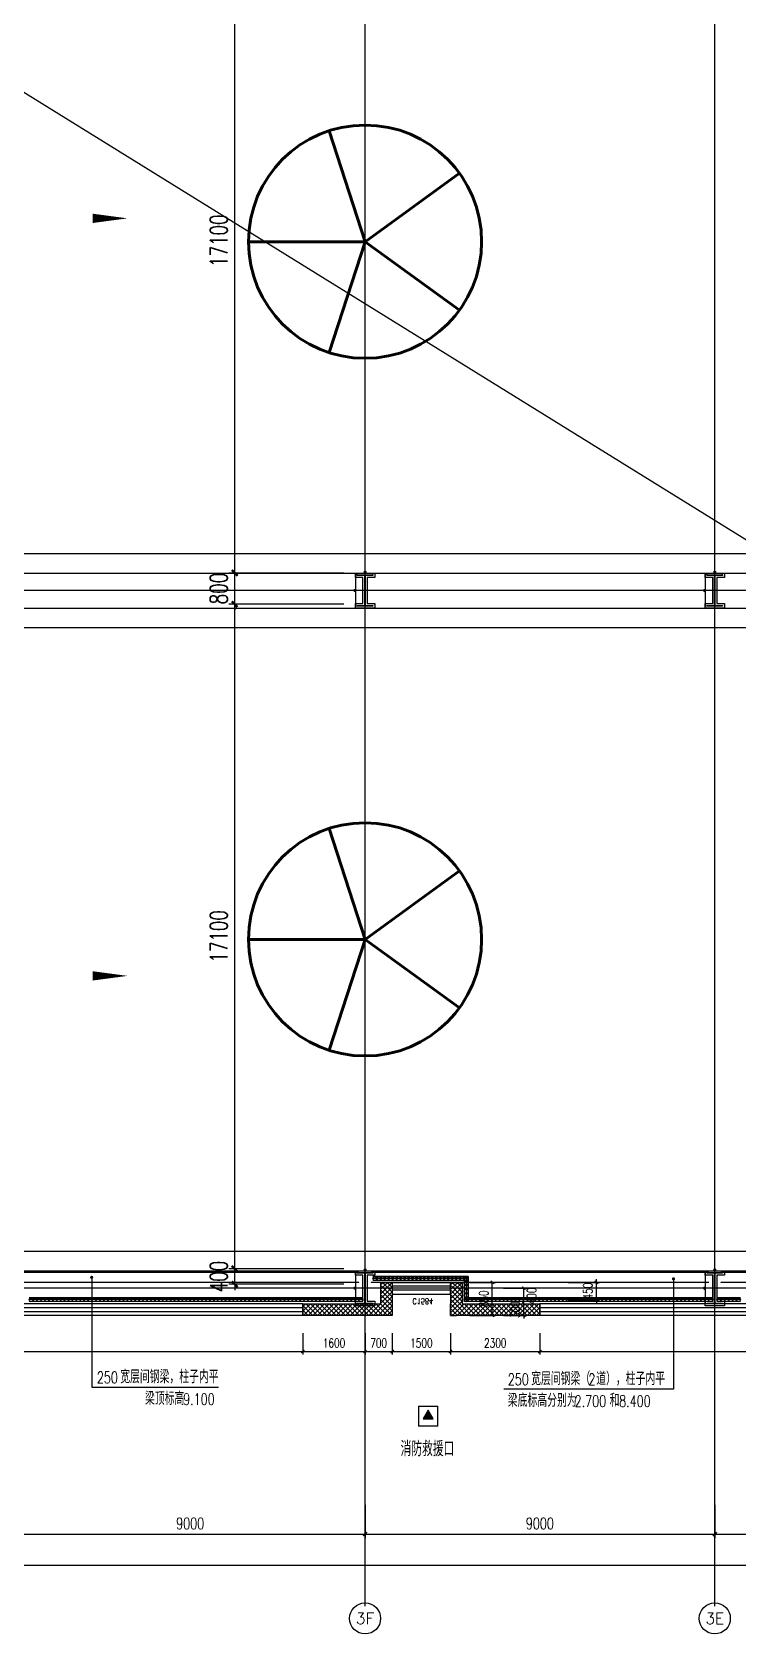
# Model space of a CAD drawing. Extents: x -954573 to 446329, y 489853 to 1226784.
# Drawn here: x -182425 to -164257, y 540024 to 581239 of the extents above; entities that cross this region are included whole.
import ezdxf
from ezdxf.enums import TextEntityAlignment as Align

# ---------------------------------------------------------------- set-up
doc = ezdxf.new("R2010")
doc.units = 0
doc.header["$LTSCALE"] = 10
doc.header["$MEASUREMENT"] = 0
doc.linetypes.add('10平面$0$DOTE', pattern=[2.42, 2, -0.2, 0.02, -0.2])
doc.linetypes.add('10平面$1$DASH', pattern=[0.35, 0.25, -0.1])
doc.layers.get('Defpoints').update_dxf_attribs({"color": 210})
for name, color, linetype in [('10平面$0$A-AXIS-D', 8, 'Continuous'), ('10平面$0$A-AXIS-DOTE', 8, '10平面$0$DOTE'), ('10平面$0$A-AXIS-DP', 8, 'Continuous'), ('10平面$0$A-AXIS-SYMB', 8, 'Continuous'), ('10平面$0$A-HATCH-2', 8, 'Continuous'), ('10平面$0$A-HRAIL', 8, 'Continuous'), ('10平面$0$A-LIN-V', 8, 'Continuous'), ('10平面$0$A-SFCE', 8, 'Continuous'), ('10平面$0$A-TEXT', 8, 'Continuous'), ('10平面$0$A-WINDOW', 8, 'Continuous'), ('10平面$0$AS-COLN', 8, 'Continuous'), ('10平面$0$AS-WALL', 8, 'Continuous'), ('10平面$0$DIM_SYMB', 8, 'Continuous'), ('10平面$0$PUB_HATCH', 8, 'Continuous'), ('10平面$0$PUB_TEXT', 8, 'Continuous'), ('10平面$0$RP-N2-01$0$$0$A-WIND-J', 8, 'Continuous'), ('10平面$0$RP-N2-01$0$A-WIND-J', 8, 'Continuous'), ('10平面$0$建-窗', 8, 'Continuous'), ('10平面$0$建-箭头', 8, 'Continuous'), ('10平面$0$建-门窗编号', 8, 'Continuous'), ('A-LIN-V', 9, 'Continuous'), ('建-引出', 3, 'Continuous')]:
    doc.layers.add(name, color=color, linetype=linetype)
doc.styles.add('10平面$0$_TCH_AXIS', font='COMPLEX', dxfattribs={"bigfont": 'GBCBIG'})
doc.styles.add('10平面$0$_TCH_DIM', font='SIMPLEX', dxfattribs={"bigfont": 'GBCBIG'})
doc.styles.add('10平面$0$_TCH_DIM_T3', font='SIMPLEX', dxfattribs={"width": 0.705882, "bigfont": 'GBCBIG'})
doc.styles.add('10平面$0$A-WIN-LABEL', font='SIMPLEX', dxfattribs={"bigfont": 'GBCBIG'})
doc.dimstyles.new('10平面$0$_TCH_ARCH&&10', dxfattribs={"dimtxt": 29.75, "dimasz": 10, "dimexe": 10, "dimexo": 10, "dimgap": 12.625, "dimtad": 1, "dimdec": 0, "dimzin": 0, "dimdsep": 46, "dimtxsty": '10平面$0$_TCH_DIM_T3', "dimblk": '10平面$0$_ArchTick', "dimcen": 0.09, "dimclrt": 7, "dimazin": 2, "dimtfac": 1, "dimtdec": 0, "dimtix": 1, "dimtmove": 2, "dimatfit": 3, "dimfxl": 0, "dimtolj": 1, "dimtzin": 0, "dimarcsym": 0})
doc.dimstyles.new('10平面$0$_TCH_ARCH&&100', dxfattribs={"dimtxt": 297.5, "dimasz": 100, "dimexe": 100, "dimexo": 100, "dimgap": 126.25, "dimtad": 1, "dimdec": 0, "dimzin": 0, "dimdsep": 46, "dimtxsty": '10平面$0$_TCH_DIM_T3', "dimblk": '10平面$0$_ArchTick', "dimcen": 0.09, "dimclrt": 7, "dimazin": 2, "dimtfac": 1, "dimtdec": 0, "dimtix": 1, "dimtmove": 2, "dimatfit": 3, "dimfxl": 0, "dimtolj": 1, "dimtzin": 0, "dimarcsym": 0})
doc.dimstyles.new('10平面$0$_TCH_ARCH&&150', dxfattribs={"dimtxt": 446.25, "dimasz": 150, "dimexe": 150, "dimexo": 150, "dimgap": 189.375, "dimtad": 1, "dimdec": 0, "dimzin": 0, "dimdsep": 46, "dimtxsty": '10平面$0$_TCH_DIM_T3', "dimblk": '10平面$0$_ArchTick', "dimcen": 0.09, "dimclrt": 7, "dimazin": 2, "dimtfac": 1, "dimtdec": 0, "dimtix": 1, "dimtmove": 2, "dimatfit": 3, "dimfxl": 0, "dimtolj": 1, "dimtzin": 0, "dimarcsym": 0})
doc.dimstyles.new('10平面$0$_TCH_ARCH&&80', dxfattribs={"dimtxt": 238, "dimasz": 80, "dimexe": 80, "dimexo": 80, "dimgap": 101, "dimtad": 1, "dimdec": 0, "dimzin": 0, "dimdsep": 46, "dimtxsty": '10平面$0$_TCH_DIM_T3', "dimblk": '10平面$0$_ArchTick', "dimcen": 0.09, "dimclrt": 7, "dimazin": 2, "dimtfac": 1, "dimtdec": 0, "dimtix": 1, "dimtmove": 2, "dimatfit": 3, "dimfxl": 0, "dimtolj": 1, "dimtzin": 0, "dimarcsym": 0})
pattern_1 = [(45, (60, 0), (-60.000061, 60.000061), []), (135, (60, 0), (-60.000061, -60.000061), [])]

# ---------------------------------------------------------------- blocks, each defined once
blk = doc.blocks.new('10平面$0$_ArchTick')
at = {"color": 0, "linetype": 'ByBlock', "const_width": 0.4}
blk.add_lwpolyline([(-0.5, -0.5), (0.5, 0.5)], dxfattribs=at)
blk = doc.blocks.new('*D2955')
at = {"layer": '10平面$0$A-AXIS-D', "color": 0, "lineweight": -2}
for p, q in [((37882, -261470), (37882, -262328)), ((46882, -261470), (46882, -262328)), ((37882, -262228), (46882, -262228))]:
    blk.add_line(p, q, dxfattribs=at)
at = {"layer": 'Defpoints', "color": 0}
for p in [(37882, -261370), (46882, -261370), (46882, -262228)]:
    blk.add_point(p, dxfattribs=at)
at = {"layer": '10平面$0$A-AXIS-D', "color": 0, "lineweight": -2, "xscale": 100, "yscale": 100, "zscale": 100, "rotation": 180}
blk.add_blockref('10平面$0$_ArchTick', (37882, -262228), dxfattribs=at)
at = {"layer": '10平面$0$A-AXIS-D', "color": 0, "lineweight": -2, "xscale": 100, "yscale": 100, "zscale": 100}
blk.add_blockref('10平面$0$_ArchTick', (46882, -262228), dxfattribs=at)
at = {"layer": '10平面$0$A-AXIS-D', "color": 7, "insert": (42382, -261953), "char_height": 297.5, "attachment_point": 5, "style": '10平面$0$_TCH_DIM_T3'}
blk.add_mtext('\\A1;9000', dxfattribs=at)
blk = doc.blocks.new('*D2956')
at = {"layer": '10平面$0$A-AXIS-D', "color": 0, "lineweight": -2}
for p, q in [((46882, -261470), (46882, -262328)), ((55882, -261470), (55882, -262328)), ((46882, -262228), (55882, -262228))]:
    blk.add_line(p, q, dxfattribs=at)
at = {"layer": 'Defpoints', "color": 0}
for p in [(46882, -261370), (55882, -261370), (55882, -262228)]:
    blk.add_point(p, dxfattribs=at)
at = {"layer": '10平面$0$A-AXIS-D', "color": 0, "lineweight": -2, "xscale": 100, "yscale": 100, "zscale": 100, "rotation": 180}
blk.add_blockref('10平面$0$_ArchTick', (46882, -262228), dxfattribs=at)
at = {"layer": '10平面$0$A-AXIS-D', "color": 0, "lineweight": -2, "xscale": 100, "yscale": 100, "zscale": 100}
blk.add_blockref('10平面$0$_ArchTick', (55882, -262228), dxfattribs=at)
at = {"layer": '10平面$0$A-AXIS-D', "color": 7, "insert": (51382, -261953), "char_height": 297.5, "attachment_point": 5, "style": '10平面$0$_TCH_DIM_T3'}
blk.add_mtext('\\A1;9000', dxfattribs=at)
blk = doc.blocks.new('*D2957')
at = {"layer": '10平面$0$A-AXIS-D', "color": 0, "lineweight": -2}
for p, q in [((55882, -261470), (55882, -262328)), ((64882, -261470), (64882, -262328)), ((55882, -262228), (64882, -262228))]:
    blk.add_line(p, q, dxfattribs=at)
at = {"layer": 'Defpoints', "color": 0}
for p in [(55882, -261370), (64882, -261370), (64882, -262228)]:
    blk.add_point(p, dxfattribs=at)
at = {"layer": '10平面$0$A-AXIS-D', "color": 0, "lineweight": -2, "xscale": 100, "yscale": 100, "zscale": 100, "rotation": 180}
blk.add_blockref('10平面$0$_ArchTick', (55882, -262228), dxfattribs=at)
at = {"layer": '10平面$0$A-AXIS-D', "color": 0, "lineweight": -2, "xscale": 100, "yscale": 100, "zscale": 100}
blk.add_blockref('10平面$0$_ArchTick', (64882, -262228), dxfattribs=at)
at = {"layer": '10平面$0$A-AXIS-D', "color": 7, "insert": (60382, -261953), "char_height": 297.5, "attachment_point": 5, "style": '10平面$0$_TCH_DIM_T3'}
blk.add_mtext('\\A1;9000', dxfattribs=at)
blk = doc.blocks.new('*D3086')
at = {"layer": '10平面$0$A-AXIS-D', "color": 0, "lineweight": -2}
for p, q in [((-93018, -261570), (-93018, -263128)), ((92682, -261570), (92682, -263128)), ((-93018, -263028), (92682, -263028))]:
    blk.add_line(p, q, dxfattribs=at)
at = {"layer": 'Defpoints', "color": 0}
for p in [(-93018, -261470), (92682, -261470), (92682, -263028)]:
    blk.add_point(p, dxfattribs=at)
at = {"layer": '10平面$0$A-AXIS-D', "color": 0, "lineweight": -2, "xscale": 100, "yscale": 100, "zscale": 100, "rotation": 180}
blk.add_blockref('10平面$0$_ArchTick', (-93018, -263028), dxfattribs=at)
at = {"layer": '10平面$0$A-AXIS-D', "color": 0, "lineweight": -2, "xscale": 100, "yscale": 100, "zscale": 100}
blk.add_blockref('10平面$0$_ArchTick', (92682, -263028), dxfattribs=at)
at = {"layer": '10平面$0$A-AXIS-D', "color": 7, "insert": (-168, -262753), "char_height": 297.5, "attachment_point": 5, "style": '10平面$0$_TCH_DIM_T3'}
blk.add_mtext('\\A1;185700', dxfattribs=at)
blk = doc.blocks.new('10平面$0$WINDOW2DLIB$DYNSTYLE$00000005')
at = {"color": 0}
for points in [[(-0.5, 0.5), (-0.5, -0.5)], [(-0.5, 0.5), (0.5, 0.5)], [(0.5, -0.5), (0.5, 0.5)], [(0.5, 0.1667), (-0.5, 0.1667)], [(0.5, -0.1667), (-0.5, -0.1667)], [(-0.5, -0.5), (0.5, -0.5)]]:
    blk.add_lwpolyline(points, dxfattribs=at)
blk = doc.blocks.new('10平面$0$42343243')
at = {"layer": '10平面$0$PUB_HATCH'}
h = blk.add_hatch(dxfattribs=at)
h.set_pattern_fill('多孔材料', color=256, scale=30, style=0)
h.set_pattern_definition(pattern_1)
h.paths.add_polyline_path([(-173154, 1223170), (-175454, 1223170), (-175454, 1222870), (-173454, 1222870)])
h = blk.add_hatch(dxfattribs=at)
h.set_pattern_fill('多孔材料', color=256, scale=30, style=0)
h.set_pattern_definition(pattern_1)
h.paths.add_polyline_path([(-173454, 1222320), (-173154, 1222620), (-173154, 1223170), (-173454, 1222870)])
h = blk.add_hatch(dxfattribs=at)
h.set_pattern_fill('多孔材料', color=256, scale=30, style=0)
h.set_pattern_definition(pattern_1)
h.paths.add_polyline_path([(-171654, 1222870), (-171504, 1222970), (-171504, 1223170), (-171654, 1223170)])
h = blk.add_hatch(dxfattribs=at)
h.set_pattern_fill('多孔材料', color=256, scale=30, style=0)
h.set_pattern_definition(pattern_1)
h.paths.add_polyline_path([(-171654, 1222620), (-171354, 1222320), (-171354, 1222870), (-171504, 1222970), (-171654, 1222870)])
h = blk.add_hatch(dxfattribs=at)
h.set_pattern_fill('多孔材料', color=256, scale=30, style=0)
h.set_pattern_definition(pattern_1)
h.paths.add_polyline_path([(-171354, 1222870), (-169354, 1222870), (-169354, 1223170), (-171504, 1223170), (-171504, 1222970)])
h = blk.add_hatch(dxfattribs=at)
h.set_pattern_fill('多孔材料', color=256, scale=30, style=0)
h.set_pattern_definition(pattern_1)
h.paths.add_polyline_path([(-173454, 1222320), (-173154, 1222320), (-173154, 1222620)])
h = blk.add_hatch(dxfattribs=at)
h.set_pattern_fill('多孔材料', color=256, scale=30, style=0)
h.set_pattern_definition(pattern_1)
h.paths.add_polyline_path([(-171654, 1222620), (-171654, 1222320), (-171354, 1222320)])
at = {"layer": '10平面$0$AS-WALL'}
for p, q in [((-173154, 1223170), (-175454, 1223170)), ((-175454, 1223170), (-175454, 1222870)), ((-175454, 1222870), (-173454, 1222870)), ((-173454, 1222320), (-173454, 1222870)), ((-173154, 1222620), (-173154, 1223170)), ((-171654, 1223170), (-171504, 1223170)), ((-171654, 1223170), (-171654, 1222870)), ((-171654, 1222870), (-171654, 1222870)), ((-171654, 1222620), (-171654, 1222870)), ((-169354, 1223170), (-171504, 1223170)), ((-171354, 1222320), (-171354, 1222870)), ((-171354, 1222870), (-169354, 1222870)), ((-169354, 1222870), (-169354, 1223170)), ((-173154, 1222320), (-173154, 1222620)), ((-171654, 1222620), (-171654, 1222320)), ((-173454, 1222320), (-173154, 1222320)), ((-171654, 1222320), (-171354, 1222320))]:
    blk.add_line(p, q, dxfattribs=at)
at = {"layer": '10平面$0$建-窗'}
ref = blk.add_blockref('10平面$0$WINDOW2DLIB$DYNSTYLE$00000005', (-185904, 1223020), dxfattribs=dict(at, xscale=-20900, yscale=-300, zscale=300, rotation=359.9999999994913))
ref.add_attrib('A', 'C20924', (-186194, 1223521), dxfattribs={"layer": '10平面$0$建-门窗编号', "height": 148.8, "style": '10平面$0$A-WIN-LABEL', "width": 0.705882})
ref = blk.add_blockref('10平面$0$WINDOW2DLIB$DYNSTYLE$00000005', (-162754, 1223020), dxfattribs=dict(at, xscale=-13200, yscale=-300, zscale=300, rotation=359.9999999996728))
ref.add_attrib('A', 'C13224', (-163034, 1223521), dxfattribs={"layer": '10平面$0$建-门窗编号', "height": 148.8, "style": '10平面$0$A-WIN-LABEL', "width": 0.705882})
ref = blk.add_blockref('10平面$0$WINDOW2DLIB$DYNSTYLE$00000005', (-172404, 1222470), dxfattribs=dict(at, xscale=-1500, yscale=300, zscale=300, rotation=179.9999999999555))
ref.add_attrib('A', 'C1584', (-172634, 1222733), dxfattribs={"layer": '10平面$0$建-门窗编号', "height": 148.8, "rotation": 360, "style": '10平面$0$A-WIN-LABEL', "width": 0.705882})
blk = doc.blocks.new('*D3397')
at = {"layer": '10平面$0$A-AXIS-DP', "color": 0, "lineweight": -2}
for p, q in [((-168630, 549070), (-167822, 549070)), ((-167902, 549070), (-167902, 549150)), ((-167902, 548620), (-167902, 549070)), ((-168630, 548620), (-167822, 548620)), ((-167902, 548620), (-167902, 548540))]:
    blk.add_line(p, q, dxfattribs=at)
at = {"layer": 'Defpoints', "color": 0}
for p in [(-168710, 549070), (-167902, 549070), (-168710, 548620)]:
    blk.add_point(p, dxfattribs=at)
at = {"layer": '10平面$0$A-AXIS-DP', "color": 0, "lineweight": -2, "xscale": 80, "yscale": 80, "zscale": 80}
for p, rotation in [((-167902, 549070), 270), ((-167902, 548620), 90)]:
    blk.add_blockref('10平面$0$_ArchTick', p, dxfattribs=dict(at, rotation=rotation))
at = {"layer": '10平面$0$A-AXIS-DP', "color": 7, "insert": (-168122, 548845), "char_height": 238, "attachment_point": 5, "rotation": 90, "style": '10平面$0$_TCH_DIM_T3'}
blk.add_mtext('\\A1;450', dxfattribs=at)
blk = doc.blocks.new('*D3417')
at = {"layer": '10平面$0$A-WINDOW', "color": 0, "lineweight": -2}
for p, q in [((-174404, 584420), (-177359, 584420)), ((-177209, 567320), (-177209, 584420)), ((-174404, 567320), (-177359, 567320))]:
    blk.add_line(p, q, dxfattribs=at)
at = {"layer": 'Defpoints', "color": 0}
for p in [(-177209, 584420), (-174254, 584420), (-174254, 567320)]:
    blk.add_point(p, dxfattribs=at)
at = {"layer": '10平面$0$A-WINDOW', "color": 0, "lineweight": -2, "xscale": 150, "yscale": 150, "zscale": 150}
for p, rotation in [((-177209, 584420), 90), ((-177209, 567320), 270)]:
    blk.add_blockref('10平面$0$_ArchTick', p, dxfattribs=dict(at, rotation=rotation))
at = {"layer": '10平面$0$A-WINDOW', "color": 7, "insert": (-177621, 575870), "char_height": 446.2, "attachment_point": 5, "rotation": 90, "style": '10平面$0$_TCH_DIM_T3'}
blk.add_mtext('\\A1;17100', dxfattribs=at)
blk = doc.blocks.new('*D3418')
at = {"layer": '10平面$0$A-WINDOW', "color": 0, "lineweight": -2}
for p, q in [((-174404, 567320), (-177359, 567320)), ((-177209, 567320), (-177209, 567470)), ((-177209, 566520), (-177209, 567320)), ((-174404, 566520), (-177359, 566520)), ((-177209, 566520), (-177209, 566370))]:
    blk.add_line(p, q, dxfattribs=at)
at = {"layer": 'Defpoints', "color": 0}
for p in [(-177209, 567320), (-174254, 567320), (-174254, 566520)]:
    blk.add_point(p, dxfattribs=at)
at = {"layer": '10平面$0$A-WINDOW', "color": 0, "lineweight": -2, "xscale": 150, "yscale": 150, "zscale": 150}
for p, rotation in [((-177209, 567320), 270), ((-177209, 566520), 90)]:
    blk.add_blockref('10平面$0$_ArchTick', p, dxfattribs=dict(at, rotation=rotation))
at = {"layer": '10平面$0$A-WINDOW', "color": 7, "insert": (-177621, 566920), "char_height": 446.2, "attachment_point": 5, "rotation": 90, "style": '10平面$0$_TCH_DIM_T3'}
blk.add_mtext('\\A1;800', dxfattribs=at)
blk = doc.blocks.new('*D3419')
at = {"layer": '10平面$0$A-WINDOW', "color": 0, "lineweight": -2}
for p, q in [((-174404, 566520), (-177359, 566520)), ((-177209, 549420), (-177209, 566520)), ((-174404, 549420), (-177359, 549420))]:
    blk.add_line(p, q, dxfattribs=at)
at = {"layer": 'Defpoints', "color": 0}
for p in [(-177209, 566520), (-174254, 566520), (-174254, 549420)]:
    blk.add_point(p, dxfattribs=at)
at = {"layer": '10平面$0$A-WINDOW', "color": 0, "lineweight": -2, "xscale": 150, "yscale": 150, "zscale": 150}
for p, rotation in [((-177209, 566520), 90), ((-177209, 549420), 270)]:
    blk.add_blockref('10平面$0$_ArchTick', p, dxfattribs=dict(at, rotation=rotation))
at = {"layer": '10平面$0$A-WINDOW', "color": 7, "insert": (-177621, 557970), "char_height": 446.2, "attachment_point": 5, "rotation": 90, "style": '10平面$0$_TCH_DIM_T3'}
blk.add_mtext('\\A1;17100', dxfattribs=at)
blk = doc.blocks.new('*D3420')
at = {"layer": '10平面$0$A-WINDOW', "color": 0, "lineweight": -2}
for p, q in [((-174404, 549420), (-177359, 549420)), ((-177209, 549420), (-177209, 549570)), ((-177209, 549020), (-177209, 549420)), ((-174404, 549020), (-177359, 549020)), ((-177209, 549020), (-177209, 548870))]:
    blk.add_line(p, q, dxfattribs=at)
at = {"layer": 'Defpoints', "color": 0}
for p in [(-177209, 549420), (-174254, 549420), (-174254, 549020)]:
    blk.add_point(p, dxfattribs=at)
at = {"layer": '10平面$0$A-WINDOW', "color": 0, "lineweight": -2, "xscale": 150, "yscale": 150, "zscale": 150}
for p, rotation in [((-177209, 549420), 270), ((-177209, 549020), 90)]:
    blk.add_blockref('10平面$0$_ArchTick', p, dxfattribs=dict(at, rotation=rotation))
at = {"layer": '10平面$0$A-WINDOW', "color": 7, "insert": (-177621, 549220), "char_height": 446.2, "attachment_point": 5, "rotation": 90, "style": '10平面$0$_TCH_DIM_T3'}
blk.add_mtext('\\A1;400', dxfattribs=at)
blk = doc.blocks.new('10平面$0$w4324324')
at = {"layer": '10平面$0$A-HATCH-2', "lineweight": 60}
for q in [(-1694760, 686605), (-1697614, 684532), (-1691907, 684532), (-1696524, 681178), (-1692997, 681178)]:
    blk.add_line((-1694760, 683605), q, dxfattribs=at)
blk.add_circle((-1694760, 683605), 3000, dxfattribs=at)
blk = doc.blocks.new('10平面$0$342343')
at = {"layer": '10平面$0$A-LIN-V'}
for p in [(1030710, -26444), (1048660, -26444)]:
    blk.add_blockref('10平面$0$w4324324', p, dxfattribs=at)
blk = doc.blocks.new('*D3408')
at = {"layer": '10平面$0$A-AXIS-DP', "color": 0, "lineweight": -2}
for p, q in [((-165054, 621030), (-165054, 621079)), ((-165054, 621069), (-164654, 621069)), ((-164654, 621030), (-164654, 621079))]:
    blk.add_line(p, q, dxfattribs=at)
at = {"layer": 'Defpoints', "color": 0}
for p in [(-165054, 621020), (-164654, 621069), (-164654, 621020)]:
    blk.add_point(p, dxfattribs=at)
at = {"layer": '10平面$0$A-AXIS-DP', "color": 0, "lineweight": -2, "xscale": 10, "yscale": 10, "zscale": 10, "rotation": 180}
blk.add_blockref('10平面$0$_ArchTick', (-165054, 621069), dxfattribs=at)
at = {"layer": '10平面$0$A-AXIS-DP', "color": 0, "lineweight": -2, "xscale": 10, "yscale": 10, "zscale": 10}
blk.add_blockref('10平面$0$_ArchTick', (-164654, 621069), dxfattribs=at)
at = {"layer": '10平面$0$A-AXIS-DP', "color": 7, "insert": (-164854, 621096), "char_height": 29.8, "attachment_point": 5, "style": '10平面$0$_TCH_DIM_T3'}
blk.add_mtext('\\A1;400', dxfattribs=at)
blk = doc.blocks.new('*D3409')
at = {"layer": '10平面$0$A-AXIS-DP', "color": 0, "lineweight": -2}
for p, q in [((-165064, 621020), (-165105, 621020)), ((-165095, 620220), (-165095, 621020)), ((-165064, 620220), (-165105, 620220))]:
    blk.add_line(p, q, dxfattribs=at)
at = {"layer": 'Defpoints', "color": 0}
for p in [(-165095, 621020), (-165054, 621020), (-165054, 620220)]:
    blk.add_point(p, dxfattribs=at)
at = {"layer": '10平面$0$A-AXIS-DP', "color": 0, "lineweight": -2, "xscale": 10, "yscale": 10, "zscale": 10}
for p, rotation in [((-165095, 621020), 90), ((-165095, 620220), 270)]:
    blk.add_blockref('10平面$0$_ArchTick', p, dxfattribs=dict(at, rotation=rotation))
at = {"layer": '10平面$0$A-AXIS-DP', "color": 7, "insert": (-165123, 620620), "char_height": 29.8, "attachment_point": 5, "rotation": 90, "style": '10平面$0$_TCH_DIM_T3'}
blk.add_mtext('\\A1;800', dxfattribs=at)
blk = doc.blocks.new('10平面$0$RP-N2-01$0$$0$xfjy')
at = {"layer": '10平面$0$RP-N2-01$0$$0$A-WIND-J'}
h = blk.add_hatch(color=256, dxfattribs=at)
h.dxf.hatch_style = 1
h.paths.add_polyline_path([(1141876, -26214), (1142135, -26214), (1142005, -25989)])
at = {"layer": '10平面$0$RP-N2-01$0$$0$A-WIND-J', "const_width": 25}
blk.add_lwpolyline([(1141755, -25889), (1141755, -26389), (1142255, -26389), (1142255, -25889)], close=True, dxfattribs=at)
at = {"layer": '10平面$0$RP-N2-01$0$$0$A-WIND-J'}
for points in [[(1141755, -26389), (1142255, -26389), (1142255, -25889), (1141755, -25889)], [(1141876, -26214), (1142135, -26214), (1142005, -25989)]]:
    blk.add_lwpolyline(points, close=True, dxfattribs=at)
blk = doc.blocks.new('10平面$0$RP-N2-01$0$xfjy')
at = {"layer": '10平面$0$RP-N2-01$0$$0$A-WIND-J'}
blk.add_blockref('10平面$0$RP-N2-01$0$$0$xfjy', (0, 0), dxfattribs=at)
blk = doc.blocks.new('10平面$0$1232')
at = {"layer": '10平面$0$RP-N2-01$0$A-WIND-J'}
blk.add_blockref('10平面$0$RP-N2-01$0$xfjy', (-1314235, 571769, 0), dxfattribs=at)
at = {"layer": '10平面$0$A-TEXT', "style": '10平面$0$_TCH_DIM'}
blk.add_text('消防救援口', height=384.1, dxfattribs=at).set_placement((-172941, 544597, 0))
blk = doc.blocks.new('10平面$0$99平面图例外参$0$$LinePat$圆环')
for points in [[(0, 150), (300, 150)], [(0, 0), (300, 0)], [(0, -150), (300, -150)]]:
    blk.add_lwpolyline(points)
at = {"color": 0}
blk.add_circle((150, 0), 150, dxfattribs=at)
blk = doc.blocks.new('10平面$0$34242343243')
at = {"layer": '10平面$0$A-HRAIL', "yscale": 0.3333333333333333, "zscale": 0.3333333333333333}
for p, xscale, rotation in [((-173552, 549170), 0.3402776645623614, 180), ((-173450, 549170), 0.3402776645623614, 180), ((-173348, 549170), 0.3402776645623614, 180), ((-173246, 549170), 0.3402776645623614, 180), ((-173144, 549170), 0.3402776645623614, 180), ((-173042, 549170), 0.3402776645623614, 180), ((-172940, 549170), 0.3402776645623614, 180), ((-172838, 549170), 0.3402776645623614, 180), ((-172735, 549170), 0.3402776645623614, 180), ((-172633, 549170), 0.3402776645623614, 180), ((-172531, 549170), 0.3402776645623614, 180), ((-172429, 549170), 0.3402776645623614, 180), ((-172327, 549170), 0.3402776645623614, 180), ((-172225, 549170), 0.3402776645623614, 180), ((-172123, 549170), 0.3402776645623614, 180), ((-172021, 549170), 0.3402776645623614, 180), ((-171919, 549170), 0.3402776645623614, 180), ((-171817, 549170), 0.3402776645623614, 180), ((-171715, 549170), 0.3402776645623614, 180), ((-171613, 549170), 0.3402776645623614, 180), ((-171510, 549170), 0.3402776645623614, 180), ((-171408, 549170), 0.3402776645623614, 180), ((-171306, 549170), 0.3402776645623614, 180), ((-171204, 549170), 0.3402776645623614, 180), ((-171254, 549220), 0.3611111227129974, 270), ((-171254, 549112), 0.3611111227129974, 270), ((-171254, 549003), 0.3611111227129974, 270), ((-182396, 548626), 0.3368181818181818, 180.0000000002033), ((-182295, 548626), 0.3368181818181818, 180.0000000002033), ((-182194, 548626), 0.3368181818181818, 180.0000000002033), ((-182093, 548626), 0.3368181818181818, 180.0000000002033), ((-181992, 548626), 0.3368181818181818, 180.0000000002033), ((-181891, 548626), 0.3368181818181818, 180.0000000002033), ((-181790, 548626), 0.3368181818181818, 180.0000000002033), ((-181689, 548626), 0.3368181818181818, 180.0000000002033), ((-181588, 548626), 0.3368181818181818, 180.0000000002033), ((-181487, 548626), 0.3368181818181818, 180.0000000002033), ((-181386, 548626), 0.3368181818181818, 180.0000000002033), ((-181285, 548626), 0.3368181818181818, 180.0000000002033), ((-181183, 548626), 0.3368181818181818, 180.0000000002033), ((-181082, 548626), 0.3368181818181818, 180.0000000002033), ((-180981, 548626), 0.3368181818181818, 180.0000000002033), ((-180880, 548626), 0.3368181818181818, 180.0000000002033), ((-180779, 548626), 0.3368181818181818, 180.0000000002033), ((-180678, 548626), 0.3368181818181818, 180.0000000002033), ((-180577, 548626), 0.3368181818181818, 180.0000000002033), ((-180476, 548626), 0.3368181818181818, 180.0000000002033), ((-180375, 548626), 0.3368181818181818, 180.0000000002033), ((-180274, 548626), 0.3368181818181818, 180.0000000002033), ((-180173, 548626), 0.3368181818181818, 180.0000000002033), ((-180072, 548626), 0.3368181818181818, 180.0000000002033), ((-179971, 548626), 0.3368181818181818, 180.0000000002033), ((-179870, 548626), 0.3368181818181818, 180.0000000002033), ((-179769, 548626), 0.3368181818181818, 180.0000000002033), ((-179668, 548626), 0.3368181818181818, 180.0000000002033), ((-179567, 548626), 0.3368181818181818, 180.0000000002033), ((-179466, 548626), 0.3368181818181818, 180.0000000002033), ((-179365, 548626), 0.3368181818181818, 180.0000000002033), ((-179264, 548626), 0.3368181818181818, 180.0000000002033), ((-179163, 548626), 0.3368181818181818, 180.0000000002033), ((-179062, 548626), 0.3368181818181818, 180.0000000002033), ((-178960, 548626), 0.3368181818181818, 180.0000000002033), ((-178859, 548626), 0.3368181818181818, 180.0000000002033), ((-178758, 548626), 0.3368181818181818, 180.0000000002033), ((-178657, 548626), 0.3368181818181818, 180.0000000002033), ((-178556, 548626), 0.3368181818181818, 180.0000000002033), ((-178455, 548626), 0.3368181818181818, 180.0000000002033), ((-178354, 548626), 0.3368181818181818, 180.0000000002033), ((-178253, 548626), 0.3368181818181818, 180.0000000002033), ((-178152, 548626), 0.3368181818181818, 180.0000000002033), ((-178051, 548626), 0.3368181818181818, 180.0000000002033), ((-177950, 548626), 0.3368181818181818, 180.0000000002033), ((-177849, 548626), 0.3368181818181818, 180.0000000002033), ((-177748, 548626), 0.3368181818181818, 180.0000000002033), ((-177647, 548626), 0.3368181818181818, 180.0000000002033), ((-177546, 548626), 0.3368181818181818, 180.0000000002033), ((-177445, 548626), 0.3368181818181818, 180.0000000002033), ((-177344, 548626), 0.3368181818181818, 180.0000000002033), ((-177243, 548626), 0.3368181818181818, 180.0000000002033), ((-177142, 548626), 0.3368181818181818, 180.0000000002033), ((-177041, 548626), 0.3368181818181818, 180.0000000002033), ((-176940, 548626), 0.3368181818181818, 180.0000000002033), ((-176839, 548626), 0.3368181818181818, 180.0000000002033), ((-176737, 548626), 0.3368181818181818, 180.0000000002033), ((-176636, 548626), 0.3368181818181818, 180.0000000002033), ((-176535, 548626), 0.3368181818181818, 180.0000000002033), ((-176434, 548626), 0.3368181818181818, 180.0000000002033), ((-176333, 548626), 0.3368181818181818, 180.0000000002033), ((-176232, 548626), 0.3368181818181818, 180.0000000002033), ((-176131, 548626), 0.3368181818181818, 180.0000000002033), ((-176030, 548626), 0.3368181818181818, 180.0000000002033), ((-175929, 548626), 0.3368181818181818, 180.0000000002033), ((-175828, 548626), 0.3368181818181818, 180.0000000002033), ((-175727, 548626), 0.3368181818181818, 180.0000000002033), ((-175626, 548626), 0.3368181818181818, 180.0000000002033), ((-175525, 548626), 0.3368181818181818, 180.0000000002033), ((-175424, 548626), 0.3368181818181818, 180.0000000002033), ((-175323, 548626), 0.3368181818181818, 180.0000000002033), ((-175222, 548626), 0.3368181818181818, 180.0000000002033), ((-175121, 548626), 0.3368181818181818, 180.0000000002033), ((-175020, 548626), 0.3368181818181818, 180.0000000002033), ((-174919, 548626), 0.3368181818181818, 180.0000000002033), ((-174818, 548626), 0.3368181818181818, 180.0000000002033), ((-174717, 548626), 0.3368181818181818, 180.0000000002033), ((-174616, 548626), 0.3368181818181818, 180.0000000002033), ((-174514, 548626), 0.3368181818181818, 180.0000000002033), ((-174413, 548626), 0.3368181818181818, 180.0000000002033), ((-174312, 548626), 0.3368181818181818, 180.0000000002033), ((-174211, 548626), 0.3368181818181818, 180.0000000002033), ((-174110, 548626), 0.3368181818181818, 180.0000000002033), ((-174009, 548626), 0.3368181818181818, 180.0000000002033), ((-173908, 548626), 0.3368181818181818, 180.0000000002033), ((-171254, 548895), 0.3611111227129974, 270), ((-171254, 548787), 0.3611111227129974, 270), ((-171254, 548678), 0.3611111227129974, 270), ((-171203, 548626), 0.3384127415496768, 180.0000000002033), ((-171101, 548626), 0.3384127415496768, 180.0000000002033), ((-171000, 548626), 0.3384127415496768, 180.0000000002033), ((-170898, 548626), 0.3384127415496768, 180.0000000002033), ((-170797, 548626), 0.3384127415496768, 180.0000000002033), ((-170695, 548626), 0.3384127415496768, 180.0000000002033), ((-170594, 548626), 0.3384127415496768, 180.0000000002033), ((-170492, 548626), 0.3384127415496768, 180.0000000002033), ((-170390, 548626), 0.3384127415496768, 180.0000000002033), ((-170289, 548626), 0.3384127415496768, 180.0000000002033), ((-170187, 548626), 0.3384127415496768, 180.0000000002033), ((-170086, 548626), 0.3384127415496768, 180.0000000002033), ((-169984, 548626), 0.3384127415496768, 180.0000000002033), ((-169883, 548626), 0.3384127415496768, 180.0000000002033), ((-169781, 548626), 0.3384127415496768, 180.0000000002033), ((-169680, 548626), 0.3384127415496768, 180.0000000002033), ((-169578, 548626), 0.3384127415496768, 180.0000000002033), ((-169477, 548626), 0.3384127415496768, 180.0000000002033), ((-169375, 548626), 0.3384127415496768, 180.0000000002033), ((-169274, 548626), 0.3384127415496768, 180.0000000002033), ((-169172, 548626), 0.3384127415496768, 180.0000000002033), ((-169071, 548626), 0.3384127415496768, 180.0000000002033), ((-168969, 548626), 0.3384127415496768, 180.0000000002033), ((-168868, 548626), 0.3384127415496768, 180.0000000002033), ((-168766, 548626), 0.3384127415496768, 180.0000000002033), ((-168665, 548626), 0.3384127415496768, 180.0000000002033), ((-168563, 548626), 0.3384127415496768, 180.0000000002033), ((-168462, 548626), 0.3384127415496768, 180.0000000002033), ((-168360, 548626), 0.3384127415496768, 180.0000000002033), ((-168258, 548626), 0.3384127415496768, 180.0000000002033), ((-168157, 548626), 0.3384127415496768, 180.0000000002033), ((-168055, 548626), 0.3384127415496768, 180.0000000002033), ((-167954, 548626), 0.3384127415496768, 180.0000000002033), ((-167852, 548626), 0.3384127415496768, 180.0000000002033), ((-167751, 548626), 0.3384127415496768, 180.0000000002033), ((-167649, 548626), 0.3384127415496768, 180.0000000002033), ((-167548, 548626), 0.3384127415496768, 180.0000000002033), ((-167446, 548626), 0.3384127415496768, 180.0000000002033), ((-167345, 548626), 0.3384127415496768, 180.0000000002033), ((-167243, 548626), 0.3384127415496768, 180.0000000002033), ((-167142, 548626), 0.3384127415496768, 180.0000000002033), ((-167040, 548626), 0.3384127415496768, 180.0000000002033), ((-166939, 548626), 0.3384127415496768, 180.0000000002033), ((-166837, 548626), 0.3384127415496768, 180.0000000002033), ((-166736, 548626), 0.3384127415496768, 180.0000000002033), ((-166634, 548626), 0.3384127415496768, 180.0000000002033), ((-166533, 548626), 0.3384127415496768, 180.0000000002033), ((-166431, 548626), 0.3384127415496768, 180.0000000002033), ((-166330, 548626), 0.3384127415496768, 180.0000000002033), ((-166228, 548626), 0.3384127415496768, 180.0000000002033), ((-166126, 548626), 0.3384127415496768, 180.0000000002033), ((-166025, 548626), 0.3384127415496768, 180.0000000002033), ((-165923, 548626), 0.3384127415496768, 180.0000000002033), ((-165822, 548626), 0.3384127415496768, 180.0000000002033), ((-165720, 548626), 0.3384127415496768, 180.0000000002033), ((-165619, 548626), 0.3384127415496768, 180.0000000002033), ((-165517, 548626), 0.3384127415496768, 180.0000000002033), ((-165416, 548626), 0.3384127415496768, 180.0000000002033), ((-165314, 548626), 0.3384127415496768, 180.0000000002033), ((-165213, 548626), 0.3384127415496768, 180.0000000002033), ((-165111, 548626), 0.3384127415496768, 180.0000000002033), ((-165010, 548626), 0.3384127415496768, 180.0000000002033), ((-164908, 548626), 0.3384127415496768, 180.0000000002033), ((-164699, 548626), 0.3368181818181785, 180.0000000002033), ((-164598, 548626), 0.3368181818181785, 180.0000000002033), ((-164497, 548626), 0.3368181818181785, 180.0000000002033), ((-164396, 548626), 0.3368181818181785, 180.0000000002033), ((-164295, 548626), 0.3368181818181785, 180.0000000002033), ((-164194, 548626), 0.3368181818181785, 180.0000000002033)]:
    blk.add_blockref('10平面$0$99平面图例外参$0$$LinePat$圆环', p, dxfattribs=dict(at, xscale=xscale, rotation=rotation))
blk = doc.blocks.new('*D3814')
at = {"layer": '10平面$0$A-AXIS-DP', "color": 0, "lineweight": -2}
for p, q in [((-171154, 549070), (-170500, 549070)), ((-170580, 548220), (-170580, 549070)), ((-171154, 548220), (-170500, 548220))]:
    blk.add_line(p, q, dxfattribs=at)
at = {"layer": 'Defpoints', "color": 0}
for p in [(-171234, 549070), (-170580, 549070), (-171234, 548220)]:
    blk.add_point(p, dxfattribs=at)
at = {"layer": '10平面$0$A-AXIS-DP', "color": 0, "lineweight": -2, "xscale": 80, "yscale": 80, "zscale": 80}
for p, rotation in [((-170580, 549070), 90), ((-170580, 548220), 270)]:
    blk.add_blockref('10平面$0$_ArchTick', p, dxfattribs=dict(at, rotation=rotation))
at = {"layer": '10平面$0$A-AXIS-DP', "color": 7, "insert": (-170800, 548645), "char_height": 238, "attachment_point": 5, "rotation": 90, "style": '10平面$0$_TCH_DIM_T3'}
blk.add_mtext('\\A1;850', dxfattribs=at)
blk = doc.blocks.new('*D3815')
at = {"layer": '10平面$0$A-AXIS-DP', "color": 0, "lineweight": -2}
for p, q in [((-169770, 548520), (-169770, 548600)), ((-170294, 548520), (-169690, 548520)), ((-170294, 548220), (-169690, 548220)), ((-169770, 548220), (-169770, 548520)), ((-169770, 548220), (-169770, 548140))]:
    blk.add_line(p, q, dxfattribs=at)
at = {"layer": 'Defpoints', "color": 0}
for p in [(-170374, 548520), (-170374, 548220), (-169770, 548520)]:
    blk.add_point(p, dxfattribs=at)
at = {"layer": '10平面$0$A-AXIS-DP', "color": 0, "lineweight": -2, "xscale": 80, "yscale": 80, "zscale": 80}
for p, rotation in [((-169770, 548520), 270), ((-169770, 548220), 90)]:
    blk.add_blockref('10平面$0$_ArchTick', p, dxfattribs=dict(at, rotation=rotation))
at = {"layer": '10平面$0$A-AXIS-DP', "color": 7, "insert": (-169990, 548370), "char_height": 238, "attachment_point": 5, "rotation": 90, "style": '10平面$0$_TCH_DIM_T3'}
blk.add_mtext('\\A1;300', dxfattribs=at)
blk = doc.blocks.new('*D3816')
at = {"layer": '10平面$0$A-AXIS-DP', "color": 0, "lineweight": -2}
for p, q in [((-170294, 548920), (-169690, 548920)), ((-169770, 548520), (-169770, 548920)), ((-170294, 548520), (-169690, 548520))]:
    blk.add_line(p, q, dxfattribs=at)
at = {"layer": 'Defpoints', "color": 0}
for p in [(-170374, 548920), (-169770, 548920), (-170374, 548520)]:
    blk.add_point(p, dxfattribs=at)
at = {"layer": '10平面$0$A-AXIS-DP', "color": 0, "lineweight": -2, "xscale": 80, "yscale": 80, "zscale": 80}
for p, rotation in [((-169770, 548920), 90), ((-169770, 548520), 270)]:
    blk.add_blockref('10平面$0$_ArchTick', p, dxfattribs=dict(at, rotation=rotation))
at = {"layer": '10平面$0$A-AXIS-DP', "color": 7, "insert": (-169570, 548720), "char_height": 238, "attachment_point": 5, "rotation": 90, "style": '10平面$0$_TCH_DIM_T3'}
blk.add_mtext('\\A1;400', dxfattribs=at)
blk = doc.blocks.new('*D4116')
at = {"layer": '10平面$0$A-AXIS-DP', "color": 0, "lineweight": -2}
for p, q in [((-196354, 547760), (-196354, 547210)), ((-175454, 547760), (-175454, 547210)), ((-196354, 547290), (-175454, 547290))]:
    blk.add_line(p, q, dxfattribs=at)
at = {"layer": 'Defpoints', "color": 0}
for p in [(-196354, 547840), (-175454, 547840), (-175454, 547290)]:
    blk.add_point(p, dxfattribs=at)
at = {"layer": '10平面$0$A-AXIS-DP', "color": 0, "lineweight": -2, "xscale": 80, "yscale": 80, "zscale": 80, "rotation": 180}
blk.add_blockref('10平面$0$_ArchTick', (-196354, 547290), dxfattribs=at)
at = {"layer": '10平面$0$A-AXIS-DP', "color": 0, "lineweight": -2, "xscale": 80, "yscale": 80, "zscale": 80}
blk.add_blockref('10平面$0$_ArchTick', (-175454, 547290), dxfattribs=at)
at = {"layer": '10平面$0$A-AXIS-DP', "color": 7, "insert": (-185904, 547510), "char_height": 238, "attachment_point": 5, "style": '10平面$0$_TCH_DIM_T3'}
blk.add_mtext('\\A1;20900', dxfattribs=at)
blk = doc.blocks.new('*D4117')
at = {"layer": '10平面$0$A-AXIS-DP', "color": 0, "lineweight": -2}
for p, q in [((-175454, 547760), (-175454, 547210)), ((-173854, 547760), (-173854, 547210)), ((-175454, 547290), (-173854, 547290))]:
    blk.add_line(p, q, dxfattribs=at)
at = {"layer": 'Defpoints', "color": 0}
for p in [(-175454, 547840), (-173854, 547840), (-173854, 547290)]:
    blk.add_point(p, dxfattribs=at)
at = {"layer": '10平面$0$A-AXIS-DP', "color": 0, "lineweight": -2, "xscale": 80, "yscale": 80, "zscale": 80, "rotation": 180}
blk.add_blockref('10平面$0$_ArchTick', (-175454, 547290), dxfattribs=at)
at = {"layer": '10平面$0$A-AXIS-DP', "color": 0, "lineweight": -2, "xscale": 80, "yscale": 80, "zscale": 80}
blk.add_blockref('10平面$0$_ArchTick', (-173854, 547290), dxfattribs=at)
at = {"layer": '10平面$0$A-AXIS-DP', "color": 7, "insert": (-174654, 547510), "char_height": 238, "attachment_point": 5, "style": '10平面$0$_TCH_DIM_T3'}
blk.add_mtext('\\A1;1600', dxfattribs=at)
blk = doc.blocks.new('*D4118')
at = {"layer": '10平面$0$A-AXIS-DP', "color": 0, "lineweight": -2}
for p, q in [((-173854, 547760), (-173854, 547210)), ((-173154, 547760), (-173154, 547210)), ((-173854, 547290), (-173154, 547290))]:
    blk.add_line(p, q, dxfattribs=at)
at = {"layer": 'Defpoints', "color": 0}
for p in [(-173854, 547840), (-173154, 547840), (-173154, 547290)]:
    blk.add_point(p, dxfattribs=at)
at = {"layer": '10平面$0$A-AXIS-DP', "color": 0, "lineweight": -2, "xscale": 80, "yscale": 80, "zscale": 80, "rotation": 180}
blk.add_blockref('10平面$0$_ArchTick', (-173854, 547290), dxfattribs=at)
at = {"layer": '10平面$0$A-AXIS-DP', "color": 0, "lineweight": -2, "xscale": 80, "yscale": 80, "zscale": 80}
blk.add_blockref('10平面$0$_ArchTick', (-173154, 547290), dxfattribs=at)
at = {"layer": '10平面$0$A-AXIS-DP', "color": 7, "insert": (-173504, 547510), "char_height": 238, "attachment_point": 5, "style": '10平面$0$_TCH_DIM_T3'}
blk.add_mtext('\\A1;700', dxfattribs=at)
blk = doc.blocks.new('*D4119')
at = {"layer": '10平面$0$A-AXIS-DP', "color": 0, "lineweight": -2}
for p, q in [((-173154, 547760), (-173154, 547210)), ((-171654, 547760), (-171654, 547210)), ((-173154, 547290), (-171654, 547290))]:
    blk.add_line(p, q, dxfattribs=at)
at = {"layer": 'Defpoints', "color": 0}
for p in [(-173154, 547840), (-171654, 547840), (-171654, 547290)]:
    blk.add_point(p, dxfattribs=at)
at = {"layer": '10平面$0$A-AXIS-DP', "color": 0, "lineweight": -2, "xscale": 80, "yscale": 80, "zscale": 80, "rotation": 180}
blk.add_blockref('10平面$0$_ArchTick', (-173154, 547290), dxfattribs=at)
at = {"layer": '10平面$0$A-AXIS-DP', "color": 0, "lineweight": -2, "xscale": 80, "yscale": 80, "zscale": 80}
blk.add_blockref('10平面$0$_ArchTick', (-171654, 547290), dxfattribs=at)
at = {"layer": '10平面$0$A-AXIS-DP', "color": 7, "insert": (-172404, 547510), "char_height": 238, "attachment_point": 5, "style": '10平面$0$_TCH_DIM_T3'}
blk.add_mtext('\\A1;1500', dxfattribs=at)
blk = doc.blocks.new('*D4120')
at = {"layer": '10平面$0$A-AXIS-DP', "color": 0, "lineweight": -2}
for p, q in [((-171654, 547760), (-171654, 547210)), ((-169354, 547760), (-169354, 547210)), ((-171654, 547290), (-169354, 547290))]:
    blk.add_line(p, q, dxfattribs=at)
at = {"layer": 'Defpoints', "color": 0}
for p in [(-171654, 547840), (-169354, 547840), (-169354, 547290)]:
    blk.add_point(p, dxfattribs=at)
at = {"layer": '10平面$0$A-AXIS-DP', "color": 0, "lineweight": -2, "xscale": 80, "yscale": 80, "zscale": 80, "rotation": 180}
blk.add_blockref('10平面$0$_ArchTick', (-171654, 547290), dxfattribs=at)
at = {"layer": '10平面$0$A-AXIS-DP', "color": 0, "lineweight": -2, "xscale": 80, "yscale": 80, "zscale": 80}
blk.add_blockref('10平面$0$_ArchTick', (-169354, 547290), dxfattribs=at)
at = {"layer": '10平面$0$A-AXIS-DP', "color": 7, "insert": (-170504, 547510), "char_height": 238, "attachment_point": 5, "style": '10平面$0$_TCH_DIM_T3'}
blk.add_mtext('\\A1;2300', dxfattribs=at)
blk = doc.blocks.new('*D4121')
at = {"layer": '10平面$0$A-AXIS-DP', "color": 0, "lineweight": -2}
for p, q in [((-169354, 547760), (-169354, 547210)), ((-156154, 547760), (-156154, 547210)), ((-169354, 547290), (-156154, 547290))]:
    blk.add_line(p, q, dxfattribs=at)
at = {"layer": 'Defpoints', "color": 0}
for p in [(-169354, 547840), (-156154, 547840), (-156154, 547290)]:
    blk.add_point(p, dxfattribs=at)
at = {"layer": '10平面$0$A-AXIS-DP', "color": 0, "lineweight": -2, "xscale": 80, "yscale": 80, "zscale": 80, "rotation": 180}
blk.add_blockref('10平面$0$_ArchTick', (-169354, 547290), dxfattribs=at)
at = {"layer": '10平面$0$A-AXIS-DP', "color": 0, "lineweight": -2, "xscale": 80, "yscale": 80, "zscale": 80}
blk.add_blockref('10平面$0$_ArchTick', (-156154, 547290), dxfattribs=at)
at = {"layer": '10平面$0$A-AXIS-DP', "color": 7, "insert": (-162754, 547510), "char_height": 238, "attachment_point": 5, "style": '10平面$0$_TCH_DIM_T3'}
blk.add_mtext('\\A1;13200', dxfattribs=at)
blk = doc.blocks.new('10平面$0$dote')
at = {"layer": '10平面$0$A-AXIS-D'}
for centre in [(46882.2, -264396), (55882.2, -264396)]:
    blk.add_circle(centre, 400, dxfattribs=at)
at = {"layer": '10平面$0$A-AXIS-DOTE', "ltscale": 2}
for p, q in [((46882.2, -264080), (46882.2, -167560.7)), ((55882.2, -264080), (55882.2, -167560.7)), ((98696.4, -237950), (-97273.6, -237950)), ((98696.4, -255900), (-97273.6, -255900))]:
    blk.add_line(p, q, dxfattribs=at)
at = {"layer": '10平面$0$PUB_TEXT', "style": '10平面$0$_TCH_AXIS'}
for s, p, p2 in [('3F', (46642.1, -264540.1), (47122.3, -264540.1)), ('3E', (55642.1, -264540.1), (56122.3, -264540.1))]:
    blk.add_text(s, height=288.12, dxfattribs=at).set_placement(p, p2, align=Align.FIT)
at = {"layer": '10平面$0$A-AXIS-D'}
for base, p1, p2, picture, middle in [((92682.2, -263027.8), (-93017.8, -261469.8), (92682.2, -261469.8), '*D3086', (-167.8, -262752.8)), ((46882.2, -262227.8), (37882.2, -261369.8), (46882.2, -261369.8), '*D2955', (42382.2, -261952.8)), ((55882.2, -262227.8), (46882.2, -261369.8), (55882.2, -261369.8), '*D2956', (51382.2, -261952.8)), ((64882.2, -262227.8), (55882.2, -261369.8), (64882.2, -261369.8), '*D2957', (60382.2, -261952.8))]:
    dim = blk.add_linear_dim(base=base, p1=p1, p2=p2, angle=0, dimstyle='10平面$0$_TCH_ARCH&&100', override={"dimgap": 0}, dxfattribs=at)
    dim.commit()
    dim.dimension.update_dxf_attribs({"geometry": picture, "text_midpoint": middle, "dimtype": 129})
blk = doc.blocks.new('10平面$0$3243243')
at = {"layer": '10平面$0$A-AXIS-SYMB'}
for p, q in [((-180890, 549200), (-180890, 546370)), ((-165915.8, 549160), (-165915.8, 546320)), ((-180890, 546370), (-177630, 546370)), ((-165915.8, 546320), (-170285.8, 546320))]:
    blk.add_line(p, q, dxfattribs=at)
at = {"layer": '10平面$0$A-AXIS-SYMB', "const_width": 40}
for points in [[(-180890, 549220, 1), (-180890, 549180, 1)], [(-165915.8, 549180, 1), (-165915.8, 549140, 1)]]:
    blk.add_lwpolyline(points, format="xyb", close=True, dxfattribs=at)
at = {"layer": '10平面$0$A-SFCE', "linetype": '10平面$1$DASH'}
for p, q in [((-174004.2, 549320), (-191704.2, 549320)), ((-174004.2, 549070), (-191704.2, 549070)), ((-147004.2, 549320), (-164704.2, 549320)), ((-147004.2, 549070), (-164704.2, 549070))]:
    blk.add_line(p, q, dxfattribs=at)
at = {"layer": '10平面$0$A-SFCE', "color": 2, "linetype": '10平面$1$DASH'}
for p, q in [((-165004.2, 549320), (-173704.2, 549320)), ((-165004.2, 549070), (-173704.2, 549070))]:
    blk.add_line(p, q, dxfattribs=at)
at = {"layer": '10平面$0$PUB_TEXT', "style": '10平面$0$_TCH_DIM', "width": 0.705882}
for s, p in [('250', (-180755.2, 546475)), ('250', (-170180.8, 546425)), ('2', (-168106.3, 546425)), ('9.100', (-178535, 545915)), ('2.700', (-168460.6, 545865)), ('8.400', (-167314.9, 545865))]:
    blk.add_text(s, height=297.5, dxfattribs=at).set_placement(p)
at = {"layer": '10平面$0$PUB_TEXT', "style": '10平面$0$_TCH_DIM'}
for s, height, p in [('宽层间钢梁，柱子内平', 337.59, (-180155.2, 546475)), ('宽层间钢梁（', 337.59, (-169580.8, 546425)), ('道），柱子内平', 337.59, (-167906.3, 546425)), ('梁顶标高', 337.59, (-179518, 545915)), ('梁底标高分别为', 337.59, (-170180.8, 545865)), ('和', 337.6, (-167560.6, 545865))]:
    blk.add_text(s, height=height, dxfattribs=at).set_placement(p)
at = {"layer": '10平面$0$A-AXIS-DP', "color": 1}
dim = blk.add_aligned_dim(p1=(-168710, 548620), p2=(-168710, 549070), distance=-808, dimstyle='10平面$0$_TCH_ARCH&&80', dxfattribs=at)
dim.commit()
dim.dimension.update_dxf_attribs({"geometry": '*D3397', "text_midpoint": (-168122, 548845)})
blk = doc.blocks.new('10平面$0$4324324')
at = {"layer": '10平面$0$A-HATCH-2', "linetype": '10平面$1$DASH'}
for p, q in [((-313054.2, 567820), (-128854.2, 567820)), ((-313054.2, 567320), (-128854.2, 567320)), ((-313054.2, 566419.9), (-128854.2, 566419.9)), ((-313054.2, 565919.9), (-128854.2, 565919.9)), ((-312854.2, 549870), (-138054.2, 549870)), ((-312854.2, 549370), (-138054.2, 549370))]:
    blk.add_line(p, q, dxfattribs=at)
at = {"layer": '10平面$0$A-WINDOW'}
for p1, p2, picture, middle in [((-174254.2, 567319.9), (-174254.2, 584419.9), '*D3417', (-177621.3, 575869.9)), ((-174254.2, 566519.9), (-174254.2, 567319.9), '*D3418', (-177621.3, 566919.9)), ((-174254.2, 549420), (-174254.2, 566519.9), '*D3419', (-177621.3, 557970)), ((-174254.2, 549020), (-174254.2, 549420), '*D3420', (-177621.3, 549220))]:
    dim = blk.add_aligned_dim(p1=p1, p2=p2, distance=2954.7, dimstyle='10平面$0$_TCH_ARCH&&150', dxfattribs=at)
    dim.commit()
    dim.dimension.update_dxf_attribs({"geometry": picture, "text_midpoint": middle})
blk = doc.blocks.new('10平面$0$w42343243')
at = {"layer": '10平面$0$A-HATCH-2'}
blk.add_lwpolyline([(-165104.2, 621070), (-164604.2, 621070), (-164604.2, 620958), (-164800.2, 620958), (-164800.2, 620282), (-164604.2, 620282), (-164604.2, 620170), (-165104.2, 620170), (-165104.2, 620282), (-164908.2, 620282), (-164908.2, 620958), (-165104.2, 620958)], close=True, dxfattribs=at)
at = {"layer": '10平面$0$AS-COLN', "color": 3}
blk.add_lwpolyline([(-165054.2, 621020), (-164654.2, 621020), (-164654.2, 621008), (-164850.2, 621008), (-164850.2, 620232), (-164654.2, 620232), (-164654.2, 620220), (-165054.2, 620220), (-165054.2, 620232), (-164858.2, 620232), (-164858.2, 621008), (-165054.2, 621008)], close=True, dxfattribs=at)
at = {"layer": '10平面$0$A-AXIS-DP'}
for p1, p2, distance, picture, middle in [((-165054.2, 621020), (-164654.2, 621020), 48.8, '*D3408', (-164854.2, 621096.2)), ((-165054.2, 620220), (-165054.2, 621020), 41.2, '*D3409', (-165122.9, 620620))]:
    dim = blk.add_aligned_dim(p1=p1, p2=p2, distance=distance, dimstyle='10平面$0$_TCH_ARCH&&10', dxfattribs=at)
    dim.commit()
    dim.dimension.update_dxf_attribs({"geometry": picture, "text_midpoint": middle})
blk = doc.blocks.new('10平面$0$42343')
at = {"layer": '10平面$0$A-WINDOW'}
for p in [(-9000, -53750), (0, -53750), (-9000, -71700), (0, -71700)]:
    blk.add_blockref('10平面$0$w42343243', p, dxfattribs=at)
blk = doc.blocks.new('10平面')
at = {"layer": '10平面$0$建-箭头'}
for points in [[(-186866.4, 576445, 0, 0, 0), (-179966.4, 576445, 0, 240, 0), (-180866.4, 576445, 0, 0, 0)], [(-186866.4, 556955, 0, 0, 0), (-179966.4, 556955, 0, 240, 0), (-180866.4, 556955, 0, 0, 0)]]:
    blk.add_lwpolyline(points, format="xyseb", dxfattribs=at)
blk.add_blockref('10平面$0$1232', (0, 0))
at = {"layer": '10平面$0$A-AXIS-DP'}
blk.add_blockref('10平面$0$3243243', (0, 0), dxfattribs=at)
at = {"layer": '10平面$0$A-LIN-V', "rotation": 90}
blk.add_blockref('10平面$0$342343', (483306.5, 1221945), dxfattribs=at)
at = {"layer": '10平面$0$A-WINDOW'}
for name in ['10平面$0$42343', '10平面$0$4324324']:
    blk.add_blockref(name, (0, 0), dxfattribs=at)
at = {"layer": '10平面$0$A-WINDOW', "xscale": -1, "rotation": 180}
blk.add_blockref('10平面$0$42343243', (0, 1771390), dxfattribs=at)
at = {"layer": '10平面$0$AS-WALL'}
blk.add_blockref('10平面$0$dote', (-220736.4, 804820), dxfattribs=at)
at = {"layer": '10平面$0$DIM_SYMB'}
blk.add_blockref('10平面$0$34242343243', (0, 0), dxfattribs=at)
at = {"layer": '10平面$0$A-AXIS-DP'}
for p1, p2, distance, picture, middle in [((-171234.2, 548220), (-171234.2, 549070), -654.2, '*D3814', (-170800, 548645)), ((-170374.2, 548219.9), (-170374.2, 548519.9), -604.2, '*D3815', (-169990, 548369.9)), ((-196354.2, 547840), (-175454.2, 547840), -550, '*D4116', (-185904.2, 547510)), ((-175454.2, 547840), (-173854.2, 547840), -550, '*D4117', (-174654.2, 547510)), ((-173854.2, 547840), (-173154.2, 547840), -550, '*D4118', (-173504.2, 547510)), ((-173154.2, 547840), (-171654.2, 547840), -550, '*D4119', (-172404.2, 547510)), ((-171654.2, 547840), (-169354.2, 547840), -550, '*D4120', (-170504.2, 547510)), ((-169354.2, 547840), (-156154.2, 547840), -550, '*D4121', (-162754.2, 547510))]:
    dim = blk.add_aligned_dim(p1=p1, p2=p2, distance=distance, dimstyle='10平面$0$_TCH_ARCH&&80', dxfattribs=at)
    dim.commit()
    dim.dimension.update_dxf_attribs({"geometry": picture, "text_midpoint": middle})
dim = blk.add_linear_dim(base=(-169770, 548920), p1=(-170374.2, 548519.9), p2=(-170374.2, 548920), angle=90, dimstyle='10平面$0$_TCH_ARCH&&80', dxfattribs=at)
dim.commit()
dim.dimension.update_dxf_attribs({"geometry": '*D3816', "text_midpoint": (-169570, 548720), "dimtype": 129})

msp = doc.modelspace()

# ---------------------------------------------------------------- block references
at = {"layer": 'A-LIN-V'}
msp.add_blockref('10平面', (0, 0), dxfattribs=at)

# ---------------------------------------------------------------- next in the draw order: linework, layer by layer
at = {"layer": '建-引出'}
msp.add_line((-137504.2, 551720), (-213990, 599110), dxfattribs=at)

doc.saveas('drawing.dxf')
